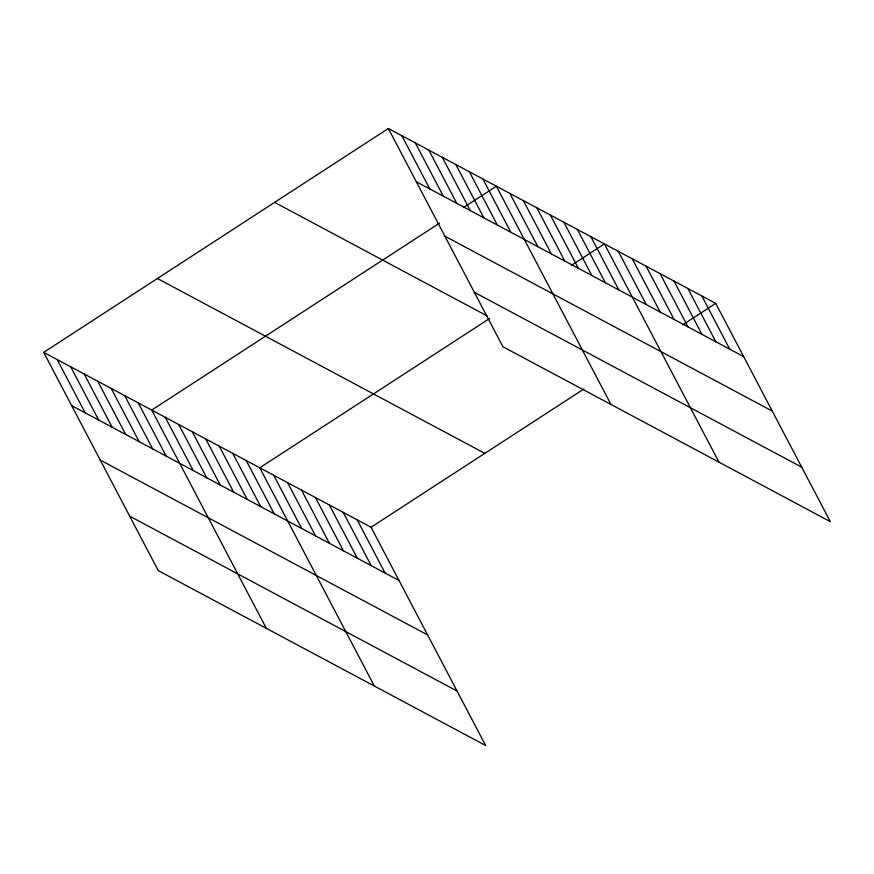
<?xml version="1.0" encoding="UTF-8"?>
<svg xmlns="http://www.w3.org/2000/svg" width="874" height="874" viewBox="0 0 874 874"><rect width="100%" height="100%" fill="white"/><g stroke="black" fill="none" stroke-linecap="round" stroke-linejoin="round"><path stroke-width="1.31" d="M43.7 352.375L371.068 527.251L485.649 745.5L158.281 570.624L43.7 352.375L388.351 128.5L715.719 303.376L830.3 521.625L502.932 346.749L388.351 128.5M439.513 223.154L151.737 410.081L266.319 628.33M463.395 207.641L496.377 186.217L610.959 404.465M489.549 318.529L259.764 467.787L374.345 686.035M571.432 265.346L604.415 243.922L718.996 462.171M371.068 527.251L583.952 388.963M682.736 324.8L715.719 303.376M416.297 181.748L743.665 356.625M444.888 236.198L772.255 411.075M474.342 292.298L801.709 467.175M274.611 202.386L487.299 315.995M157.429 278.5L484.808 453.377M71.657 405.612L399.025 580.489M100.237 460.063L427.615 634.939M129.691 516.173L457.069 691.039M701.8 295.947L729.757 349.185M687.893 288.518L715.839 341.756M673.974 281.078L701.931 334.327M660.067 273.649L688.013 326.898M646.148 266.22L674.105 319.458M632.241 258.791L660.187 312.029M618.322 251.351L646.279 304.6M590.911 236.712L618.858 289.95M577.408 229.491L605.354 282.739M563.894 222.28L591.851 275.529M550.391 215.07L578.348 268.307M536.887 207.859L564.844 261.097M523.384 200.638L551.341 253.886M509.881 193.427L537.838 246.665M482.874 178.995L510.831 232.244M469.371 171.785L497.328 225.033M455.867 164.574L483.825 217.812M442.364 157.364L470.31 210.601M428.861 150.142L456.807 203.391M415.358 142.932L443.304 196.169M401.854 135.721L429.8 188.959M357.16 519.812L385.106 573.06M343.242 512.383L371.199 565.62M329.334 504.954L357.28 558.191M315.416 497.514L343.373 550.762M301.508 490.085L329.454 543.333M287.59 482.656L315.547 535.893M273.682 475.227L301.628 528.464M246.26 460.576L274.218 513.814M232.757 453.366L260.714 506.603M219.254 446.144L247.211 499.393M205.751 438.934L233.697 492.182M192.247 431.723L220.193 484.961M178.744 424.513L206.69 477.75M165.241 417.291L193.187 470.54M138.223 402.87L166.18 456.108M124.72 395.649L152.677 448.897M111.216 388.438L139.174 441.687M97.713 381.228L125.67 434.465M84.21 374.017L112.167 427.255M70.707 366.796L98.664 420.044M57.203 359.585L85.16 412.823"/></g></svg>
